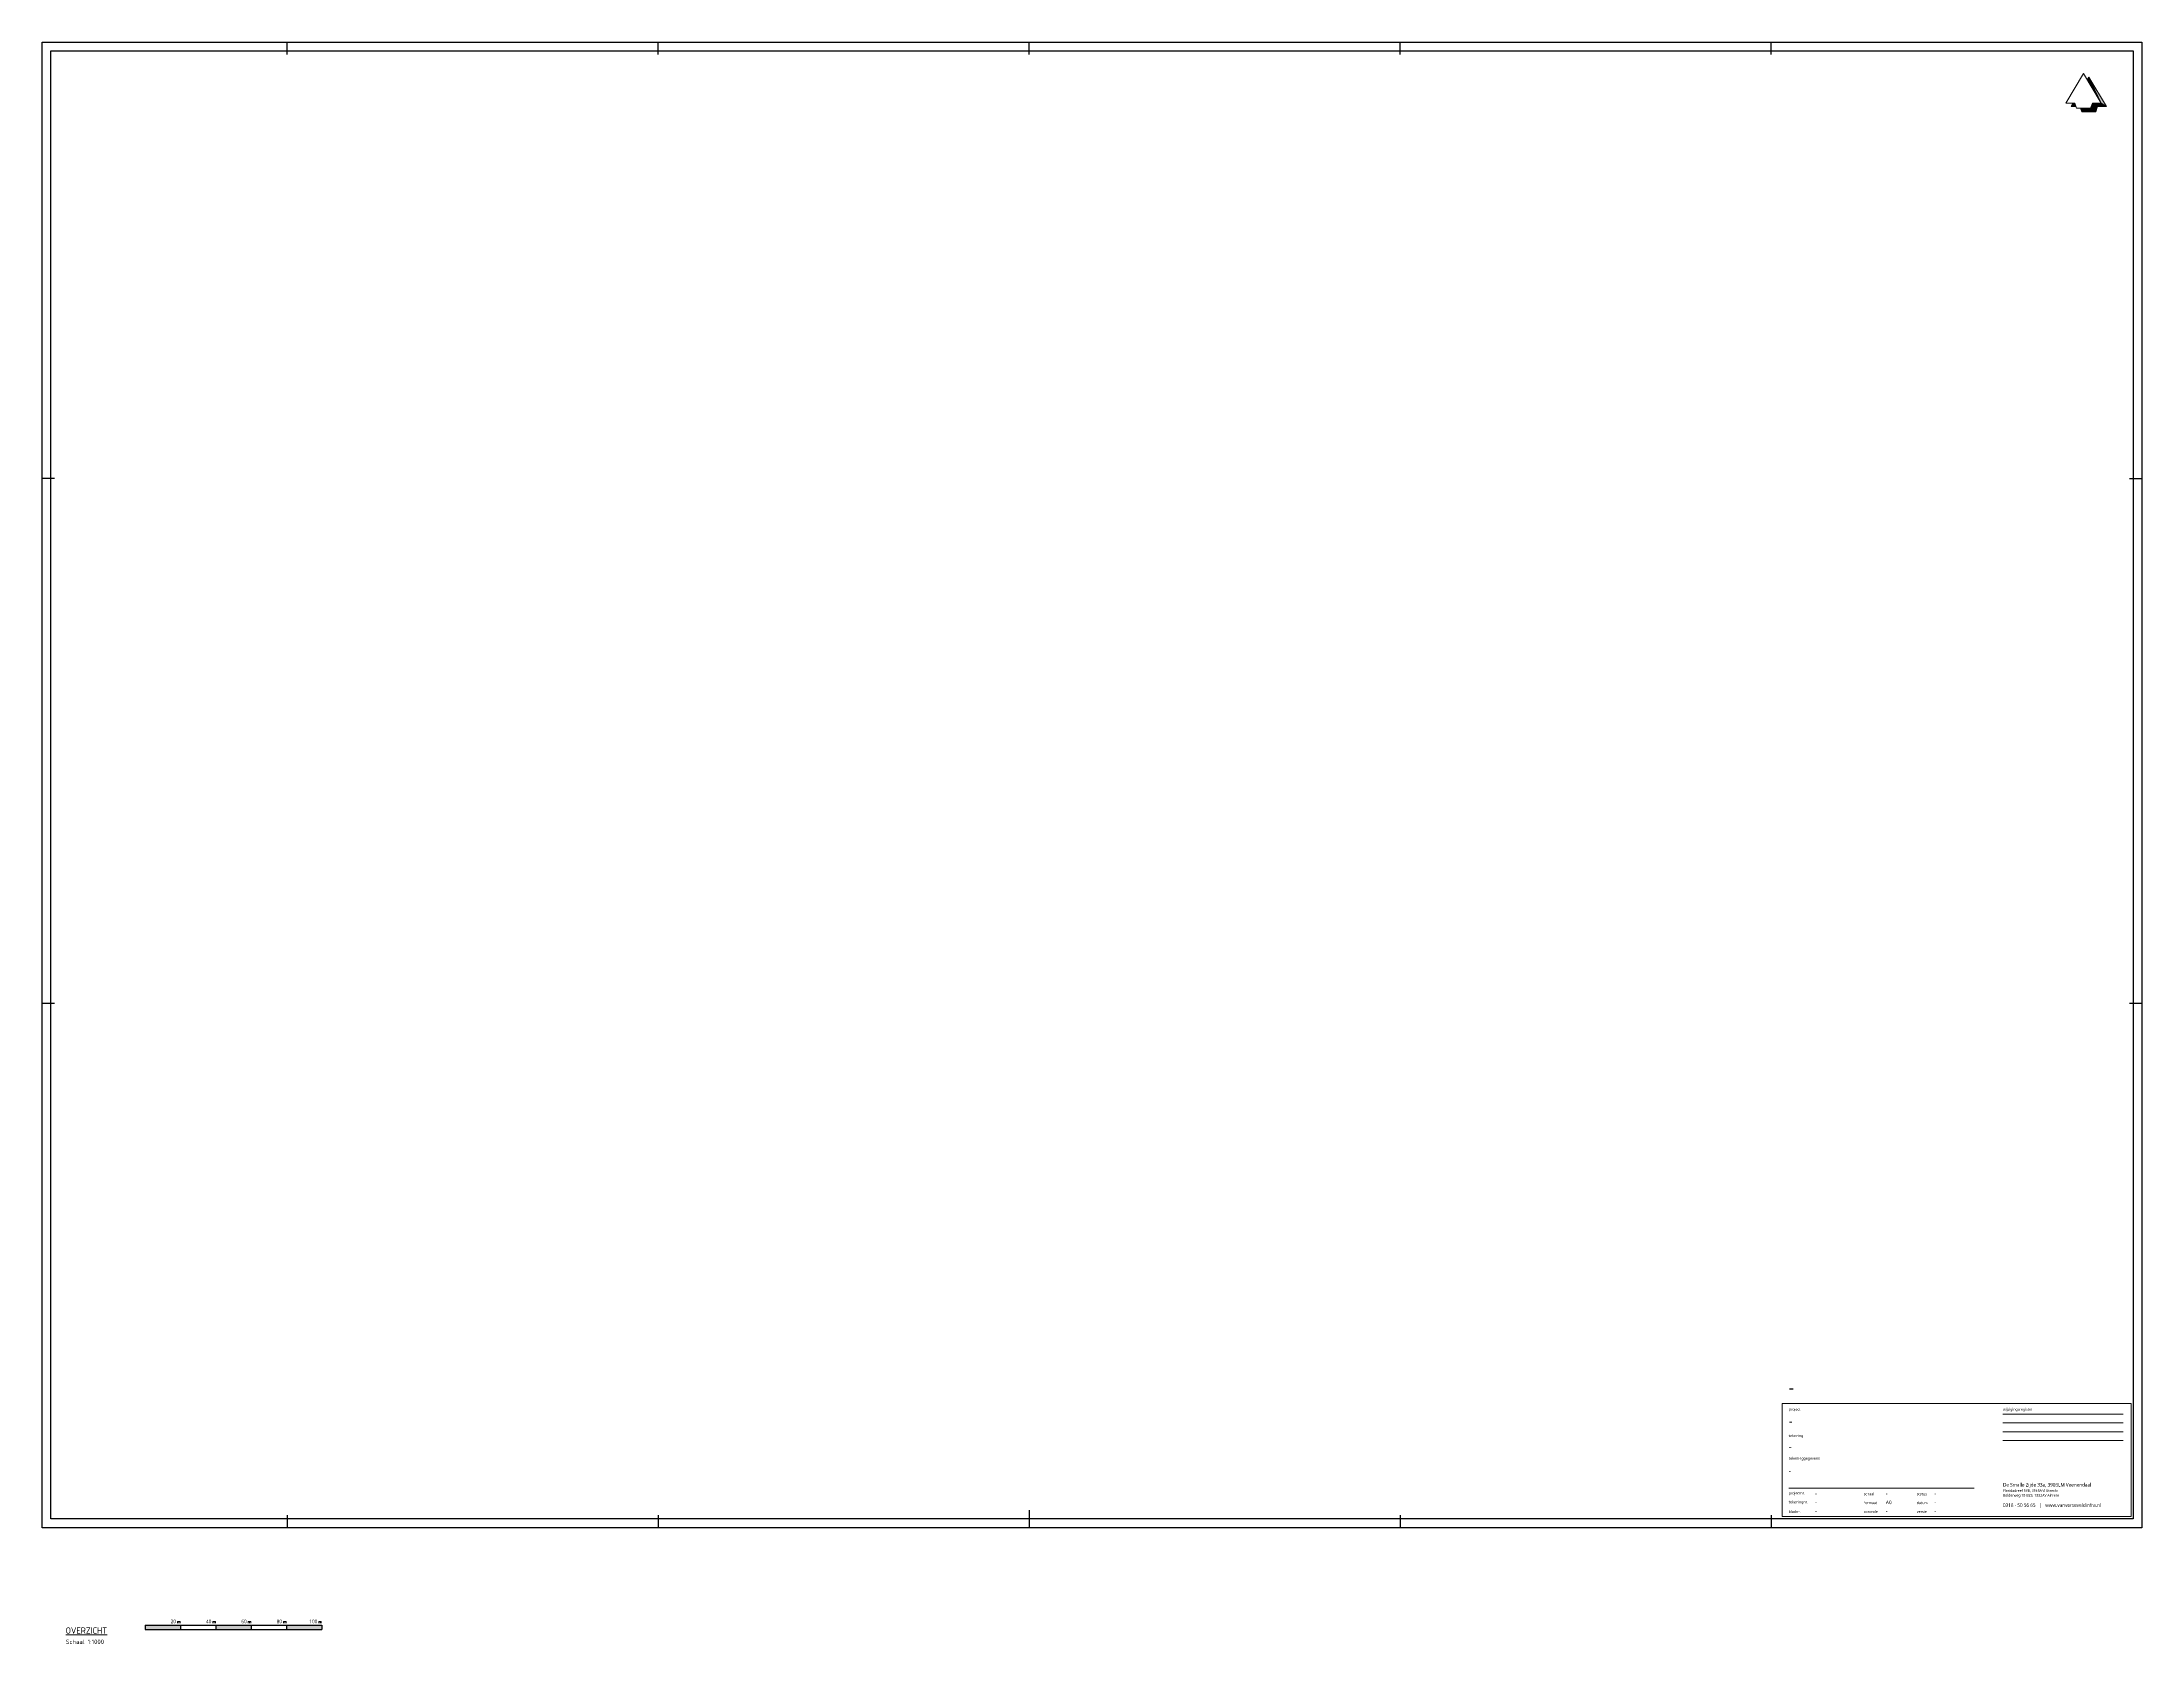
# Paper-space layout 'A0-liggend' of a CAD drawing. Header units: metres. Extents: x 0 to 1.19, y -0.07 to 0.84.
import ezdxf

# ---------------------------------------------------------------- set-up
doc = ezdxf.new("R2010")
doc.units = ezdxf.units.M
for name, color, linetype, lineweight in [('Noordpijl', 7, 'Continuous', 9), ('X-XX-AL-TEKENBLAD-S', 7, 'Continuous', 9), ('X-XX-AL-TEKENBLAD-T25', 7, 'Continuous', 9), ('X-XX-AL-TEKENBLAD-T50', 7, 'Continuous', 9), ('X-XX-AL-TEKENBLAD_KADER-S', 8, 'Continuous', 25), ('X-XX-AL-TEKENBLAD_LOGO-S', 7, 'Continuous', 9)]:
    doc.layers.add(name, color=color, linetype=linetype, lineweight=lineweight)

# ---------------------------------------------------------------- blocks, each defined once
blk = doc.blocks.new('SAL-SCHAALBALK_MDYN')
at = {"linetype": 'Continuous', "lineweight": 9}
for points in [[(-103, 3), (-103, 5.5), (-83, 5.5), (-83, 3)], [(-63, 3), (-63, 5.5), (-43, 5.5), (-43, 3)], [(-23, 3), (-23, 5.5), (-3, 5.5), (-3, 3)]]:
    blk.add_hatch(color=0, dxfattribs=at).paths.add_polyline_path(points)
at = {"color": 0, "linetype": 'Continuous', "lineweight": 25}
for p, q in [((-103, 5.5), (-3, 5.5)), ((-103, 5.5), (-103, 3)), ((-103, 3), (-3, 3)), ((-83, 5.5), (-83, 3)), ((-63, 5.5), (-63, 3)), ((-43, 5.5), (-43, 3)), ((-23, 5.5), (-23, 3)), ((-3, 5.5), (-3, 3))]:
    blk.add_line(p, q, dxfattribs=at)
at = {"color": 0, "linetype": 'Continuous', "lineweight": 9, "char_height": 1.586, "attachment_point": 9}
for insert in [(-83, 6.5), (-63, 6.5), (-43, 6.5), (-23, 6.5), (-3, 6.5)]:
    blk.add_mtext('\\Ftxt.shx|b0;m', dxfattribs=dict(at, insert=insert))
for tag in ['Pointnumber', 'Commentaar', 'Z']:
    blk.add_attdef(tag, (0, 0), '', height=0.2)
blk = doc.blocks.new('S0-0NP01')
at = {"linetype": 'Continuous', "lineweight": 9}
for points in [[(9.99, -16.65), (2.997, -1.998), (2.0979, -3.4965)], [(12.987, -18.648), (2.997, -1.998), (9.99, -16.65)], [(-6.993, -18.648), (-4.329, -18.648), (-5.7942, -16.65)], [(-5.7942, -16.65), (-4.995, -16.65), (-4.329, -18.648)], [(-0.999, -21.645), (3.996, -19.647), (-1.665, -19.647)], [(-0.999, -21.645), (6.993, -21.645), (3.996, -19.647)], [(3.996, -19.647), (7.992, -18.648), (4.995, -16.65)], [(6.993, -21.645), (7.992, -18.648), (3.996, -19.647)], [(7.992, -18.648), (9.99, -16.65), (4.995, -16.65)], [(7.992, -18.648), (12.987, -18.648), (9.99, -16.65)]]:
    blk.add_hatch(color=7, dxfattribs=at).paths.add_polyline_path(points)
at = {"color": 3, "linetype": 'Continuous', "lineweight": 9}
for p, q in [((-9.99, -16.65), (0, 0)), ((0, 0), (9.99, -16.65)), ((2.0979, -3.4965), (2.997, -1.998)), ((2.997, -1.998), (12.987, -18.648)), ((-9.99, -16.65), (-4.995, -16.65)), ((-6.993, -18.648), (-5.7942, -16.65)), ((-6.993, -18.648), (-4.329, -18.648)), ((-4.995, -16.65), (-3.996, -19.647)), ((-3.996, -19.647), (3.996, -19.647)), ((-1.665, -19.647), (-0.999, -21.645)), ((-0.999, -21.645), (6.993, -21.645)), ((3.996, -19.647), (4.995, -16.65)), ((4.995, -16.65), (9.99, -16.65)), ((6.993, -21.645), (7.992, -18.648)), ((7.992, -18.648), (12.987, -18.648))]:
    blk.add_line(p, q, dxfattribs=at)
at = {"color": 7, "linetype": 'Continuous', "lineweight": 9}
for p, q in [((9.99, -16.65), (2.997, -1.998)), ((-5.7942, -16.65), (-4.329, -18.648)), ((3.996, -19.647), (-0.999, -21.645)), ((7.992, -18.648), (3.996, -19.647)), ((3.996, -19.647), (6.993, -21.645)), ((4.995, -16.65), (7.992, -18.648)), ((9.99, -16.65), (7.992, -18.648)), ((9.99, -16.65), (12.987, -18.648))]:
    blk.add_line(p, q, dxfattribs=at)
for tag in ['Z', 'Commentaar', 'Pointnumber']:
    blk.add_attdef(tag, (0, 0), '', height=0.2)

psp = doc.layouts.new('A0-liggend')

# ---------------------------------------------------------------- linework, layer by layer
at = {"layer": 'X-XX-AL-TEKENBLAD-S', "color": 251, "lineweight": 9, "ltscale": 0.005, "true_color": 0x4c4947}
psp.add_lwpolyline([(1.1826, 0.0703), (0.9851, 0.0703), (0.9851, 0.0063), (1.1826, 0.0063)], close=True, dxfattribs=at)
at = {"layer": 'X-XX-AL-TEKENBLAD-S', "color": 9, "ltscale": 0.005, "true_color": 0xc1bfbd}
for points in [[(1.1781, 0.0703), (0.9888, 0.0703)], [(1.1781, 0.0643), (1.1101, 0.0643)], [(1.1781, 0.0593), (1.1101, 0.0593)], [(1.1781, 0.0543), (1.1101, 0.0543)], [(1.1781, 0.0493), (1.1101, 0.0493)], [(1.0937, 0.0223), (0.9888, 0.0223)]]:
    psp.add_lwpolyline(points, dxfattribs=at)
at = {"layer": 'X-XX-AL-TEKENBLAD-S', "color": 1, "lineweight": 9, "ltscale": 0.005}
psp.add_lwpolyline([(1.1826, 0.005), (1.1838, 0.005), (1.1838, 0.0063)], dxfattribs=at)
at = {"layer": 'X-XX-AL-TEKENBLAD_KADER-S', "color": 7, "ltscale": 0.005}
for points in [[(0, 0.841), (1.1888, 0.841), (1.1888, 0), (0, 0)], [(0.005, 0.836), (1.1838, 0.836), (1.1838, 0.005), (0.005, 0.005)]]:
    psp.add_lwpolyline(points, close=True, dxfattribs=at)
at = {"layer": 'X-XX-AL-TEKENBLAD_KADER-S', "ltscale": 0.005}
for points in [[(0.1388, 0.834), (0.1388, 0.841)], [(0.3488, 0.834), (0.3488, 0.841)], [(0.5588, 0.834), (0.5588, 0.841)], [(0.7688, 0.834), (0.7688, 0.841)], [(0.9788, 0.834), (0.9788, 0.841)], [(0.007, 0.594), (0, 0.594)], [(1.1818, 0.594), (1.1888, 0.594)], [(0, 0.297), (0.007, 0.297)], [(1.1818, 0.297), (1.1888, 0.297)], [(0.1388, 0.007), (0.1388, 0)], [(0.3488, 0.007), (0.3488, 0)], [(0.5588, 0.01), (0.5588, 0)], [(0.7688, 0.007), (0.7688, 0)], [(0.9788, 0.007), (0.9788, 0)]]:
    psp.add_lwpolyline(points, dxfattribs=at)

# ---------------------------------------------------------------- block references
at = {"layer": 'Noordpijl', "linetype": 'Continuous', "xscale": 0.001000000047497451, "yscale": 0.001000000047497451}
psp.add_blockref('S0-0NP01', (1.1557, 0.8231), dxfattribs=at)
at = {"layer": 'X-XX-AL-TEKENBLAD-S', "linetype": 'Continuous', "xscale": 0.001000000047497451, "yscale": 0.001000000047497451}
psp.add_blockref('SAL-SCHAALBALK_MDYN', (0.1614, -0.0606), dxfattribs=at)

# ---------------------------------------------------------------- texts
at = {"layer": 'X-XX-AL-TEKENBLAD-S', "color": 142, "true_color": 0x009ee3, "char_height": 0.001517, "attachment_point": 7}
for s, insert in [('\\fOpen Sans|i0|b0;project', (0.9888, 0.0658)), ('\\fOpen Sans|i0|b0;wijzigingsregister', (1.1101, 0.0658)), ('\\fOpen Sans|i0|b0;tekening', (0.9888, 0.0508)), ('\\fOpen Sans|i0|b0;tekeninggegevens', (0.9889, 0.038))]:
    psp.add_mtext(s, dxfattribs=dict(at, insert=insert))
at = {"layer": 'X-XX-AL-TEKENBLAD-S', "insert": (1.1101, 0.0253), "char_height": 0.002023, "width": 0.074899, "attachment_point": 1, "line_spacing_factor": 1.05}
psp.add_mtext('\\H0.00202;\\W0.800;\\C251;\\fOpen Sans|i0|b0;De Smalle Zijde 33a, 3903LM Veenendaal\\P\\H0.00152;\\W0.800;Floridadreef 58B, 3565AM Utrecht\\PBolderweg 18 B23, 1332AV Almere\\P\\P\\H0.00202;\\W0.800;0318 - 50 56 65   |   www.vanverseveldinfra.nl', dxfattribs=at)
at = {"layer": 'X-XX-AL-TEKENBLAD-S'}
for s, insert, char_height, attachment_point in [('\\fOpen Sans|i0|b0;tekeningnr.', (0.9888, 0.0133), 0.001517, 7), ('\\fOpen Sans|i0|b0;projectnr.', (0.9888, 0.0183), 0.001517, 7), ('\\fOpen Sans|i0|b0;-', (1.0038, 0.0183), 0.002023, 7), ('\\fOpen Sans|i0|b0;-', (1.0038, 0.0133), 0.002023, 7), ('\\fOpen Sans|i0|b0;formaat', (1.0313, 0.0133), 0.001517, 7), ('\\fOpen Sans|i0|b0;schaal', (1.0313, 0.0183), 0.001517, 7), ('\\fOpen Sans|i0|b0;A0', (1.0438, 0.0133), 0.002023, 7), ('\\fOpen Sans|i0|b0;-', (1.0438, 0.0183), 0.002023, 7), ('\\fOpen Sans|i0|b0;status', (1.0613, 0.0183), 0.001517, 7), ('\\fOpen Sans|i0|b0;datum', (1.0613, 0.0133), 0.001517, 7), ('\\fOpen Sans|i0|b0;-', (1.0713, 0.0183), 0.002023, 7), ('\\fOpen Sans|i0|b0;bladnr.', (0.9888, 0.0083), 0.001517, 7), ('\\fOpen Sans|i0|b0;-', (1.0038, 0.0083), 0.002023, 7), ('\\fOpen Sans|i0|b0;controle', (1.0313, 0.0083), 0.001517, 7), ('\\fOpen Sans|i0|b0;-', (1.0438, 0.0083), 0.002023, 7), ('\\fOpen Sans|i0|b0;versie', (1.0613, 0.0083), 0.001517, 7), ('\\fOpen Sans|i0|b0;-', (1.0713, 0.0083), 0.002023, 7), ('\\fOpen Sans|i0|b0;20', (0.0759, -0.0541), 0.002023, 9), ('\\fOpen Sans|i0|b0;40', (0.0959, -0.0541), 0.002023, 9), ('\\fOpen Sans|i0|b0;60', (0.1159, -0.0541), 0.002023, 9), ('\\fOpen Sans|i0|b0;80', (0.1359, -0.0541), 0.002023, 9), ('\\fOpen Sans|i0|b0;100', (0.1559, -0.0541), 0.002023, 9)]:
    psp.add_mtext(s, dxfattribs=dict(at, insert=insert, char_height=char_height, attachment_point=attachment_point))
at = {"layer": 'X-XX-AL-TEKENBLAD-T25', "insert": (0.0134, -0.0658), "char_height": 0.002461, "attachment_point": 7}
psp.add_mtext('\\fNLCS-ISO|i0|b0;Schaal 1:1000', dxfattribs=at)
at = {"layer": 'X-XX-AL-TEKENBLAD-T50', "insert": (0.0134, -0.06), "char_height": 0.003554, "attachment_point": 7}
psp.add_mtext('\\L\\fNLCS-ISO|i0|b0;OVERZICHT', dxfattribs=at)
at = {"layer": 'X-XX-AL-TEKENBLAD_LOGO-S', "attachment_point": 7}
for insert, char_height in [((0.9888, 0.0758), 0.007079), ((0.9888, 0.0578), 0.005056), ((0.9888, 0.0438), 0.004045), ((0.9888, 0.0308), 0.003034), ((1.0713, 0.0133), 0.002023)]:
    psp.add_mtext('\\fOpen Sans|i0|b0;-', dxfattribs=dict(at, insert=insert, char_height=char_height))

# ---------------------------------------------------------------- viewports
at = {"layer": '0'}
vp = psp.add_viewport(center=(0.5942, 0.4205), size=(1.1844, 0.836898), view_center_point=(244.7152, -136.0555), view_height=167.37965, dxfattribs=at)
vp.dxf.flags = 0x10000  # cut along an outline
vp.dxf.clipping_boundary_handle = psp.add_lwpolyline([(1.1864, 0.002), (1.1864, 0.8389), (0.0019, 0.8389), (0.0019, 0.002), (1.1864, 0.002)], format="xyb", close=True, dxfattribs={"invisible": 1}).dxf.handle

doc.saveas('drawing.dxf')
